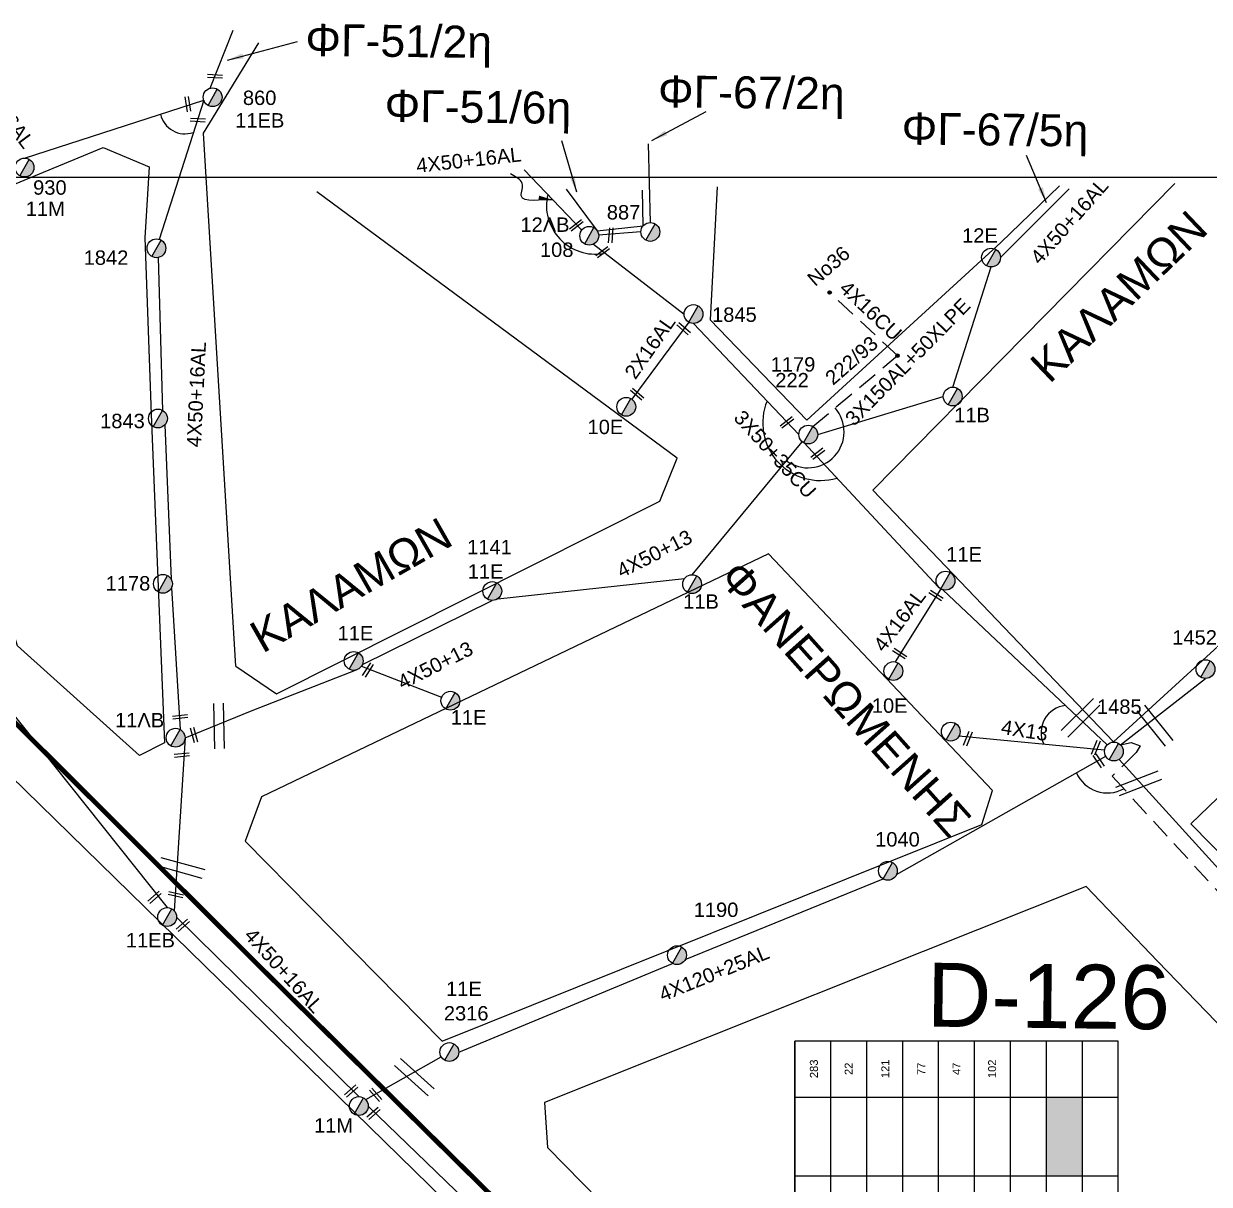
# Model space of a CAD drawing. Header units: millimetres. Extents: x 7657 to 9078, y 851 to 1875.
# Drawn here: x 8397.5 to 8546, y 1729.6 to 1874.9 of the extents above; entities that cross this region are included whole.
import ezdxf
from ezdxf.enums import TextEntityAlignment as Align

# ---------------------------------------------------------------- set-up
doc = ezdxf.new("R2010")
doc.units = ezdxf.units.MM
doc.linetypes.add('ACAD_ISO08W100', pattern=[36, 24, -3, 6, -3])
doc.linetypes.add('DASHED', pattern=[19.05, 12.7, -6.35])
for name, color, linetype in [('Eπιγραφές - Σχήματα', 7, 'Continuous'), ('Άγνωστα', 7, 'Continuous'), ('Ασφαλειοκιβώτια Χ.Τ 9 αναχωρήσεων', 7, 'Continuous'), ('Γέφυρες Εναέριου Δικτύου', 7, 'Continuous'), ('Γυμνά εναέρια ΧΤ (1Φ)   2x16AL', 7, 'Continuous'), ('Γυμνά εναέρια ΧΤ (3Φ)   3x50+35CU', 7, 'Continuous'), ('Γυμνά εναέρια ΧΤ (3Φ)   4x16AL', 7, 'Continuous'), ('Γυμνά εναέρια ΧΤ και ΦΟΠ (3Φ)   4x50+16AL', 7, 'Continuous'), ('Εναέρια παροχή ΧΤ 4x16', 7, 'SYN_LINE'), ('Επιγραφές - Σχήματα', 7, 'Continuous'), ('Καλώδια ΧΤ   3x150AL+50XLPE', 7, 'DASHED'), ('Μηχανική τομή', 7, 'Continuous'), ('Στύλος ΦΜ', 7, 'Continuous'), ('Στύλος ΦΜ @ 1', 7, 'Continuous'), ('Συνδέσεις', 7, 'Continuous'), ('Συνεστραμμένα ΧΤ   3x70+54.6+25 AL', 7, 'SYN_LINE'), ('Συνεστραμμένα ΧΤ   4x120+25 AL', 7, 'SYN_LINE'), ('Τομή', 7, 'Continuous'), ('Υπόβαθρο ΔΕΗ', 7, 'Continuous'), ('Υπόγεια Καλώδια Δικτύου ΧΤ   .15', 7, 'DASHED'), ('Υπόγεια καλώδια Παροχών ΧΤ   4x16CU', 7, 'DASHED')]:
    doc.layers.add(name, color=color, linetype=linetype)
doc.styles.get("Standard").update_dxf_attribs({"font": 'ARIAL.TTF'})
doc.linetypes.add('SYN_LINE', pattern='A,0.5,-0.0001,["/\\/\\/\\/",Standard,S=0.1,R=0,X=0,Y=-0.05],-0.25', length=0.7501)
doc.dimstyles.new('ISO-25', dxfattribs={"dimtxt": 2.5, "dimasz": 2.5, "dimexe": 1.25, "dimexo": 0.625, "dimtad": 1, "dimtxsty": 'Standard', "dimcen": 2.5, "dimaunit": 2, "dimazin": 0, "dimtfac": 1, "dimtmove": 0, "dimatfit": 3, "dimfxl": 1, "dimarcsym": 0})

# ---------------------------------------------------------------- blocks, each defined once
blk = doc.blocks.new('ΥΠΑΡΧΩΝ ΤΣΙΜΕΝΤΕΝΙΟΣ ΣΤΥΛΟΣ')
at = {"layer": 'Στύλος ΦΜ'}
blk.add_hatch(color=7, dxfattribs=at).paths.add_polyline_path([(-1.29, -2.28, 0.574793), (2.62, 0, 0.268822), (1.3, 2.27)])
at = {"layer": 'Στύλος ΦΜ', "color": 7}
blk.add_line((-1.29, -2.28), (1.3, 2.27), dxfattribs=at)
blk.add_circle((0, 0), 2.62, dxfattribs=at)
at = {"layer": 'Στύλος ΦΜ', "flags": 4}
for tag, p in [('ΑΡΙΘΜΟΣ', (-4.68, 8.05)), ('ΤΥΠΟΣ', (-4.91, 3.03))]:
    blk.add_attdef(tag, p, '', height=4, dxfattribs=at)
blk = doc.blocks.new('ΜΗΧΑΝΙΚΗ ΤΟΜΗ')
at = {"layer": 'Μηχανική τομή', "ltscale": 40}
for p, q in [((-1.89, 0.78), (1.89, 0.78)), ((1.89, 0), (-1.89, 0))]:
    blk.add_line(p, q, dxfattribs=at)
blk = doc.blocks.new('ΤΟΜΗ')
at = {"layer": 'Τομή', "ltscale": 40}
for p, q in [((-5.68, 0), (5.68, 0)), ((5.68, -2.33), (-5.68, -2.33))]:
    blk.add_line(p, q, dxfattribs=at)
blk = doc.blocks.new('_ΣΥΝΔΕΣΗ')
at = {"layer": 'Συνδέσεις', "linetype": 'SYN_LINE', "ltscale": 40}
blk.add_hatch(color=256, dxfattribs=at).paths.add_polyline_path([(0.5, -0.01, 1), (-0.5, -0.01, 1)])
at = {"layer": 'Συνδέσεις'}
blk.add_circle((0, -0.01), 0.5, dxfattribs=at)
blk = doc.blocks.new('ΑΣΦΑΛΕΙΟΚΙΒΩΤΙΟ ΥΠΟΣΤΑΘΜΟΥ 9 ΑΝΑΧΩΡΗΣΕΩΝ')
at = {"layer": 'Ασφαλειοκιβώτια Χ.Τ 9 αναχωρήσεων', "ltscale": 40}
for p, q in [((-23.8, 40.36), (24.02, 40.36)), ((-9.72, 40.36), (-9.72, -40.64)), ((9.94, 40.36), (9.94, -40.64)), ((-23.8, 31.36), (24.02, 31.36)), ((-23.8, 22.36), (24.02, 22.36)), ((-23.8, 13.36), (24.02, 13.36)), ((-23.8, 4.36), (24.02, 4.36)), ((-23.8, -4.64), (24.02, -4.64)), ((-23.8, -13.64), (24.02, -13.64)), ((-23.8, -22.64), (24.02, -22.64)), ((-23.8, -31.64), (24.02, -31.64))]:
    blk.add_line(p, q, dxfattribs=at)
at = {"layer": 'Ασφαλειοκιβώτια Χ.Τ 9 αναχωρήσεων'}
blk.add_lwpolyline([(-23.8, -40.64), (24.02, -40.64), (24.02, 40.36), (-23.8, 40.36)], close=True, dxfattribs=at)
for s, p in [('1', (-18.04, 36.75)), ('2', (-18.65, 27.6)), ('3', (-19.37, 18.53)), ('4', (-18.78, 10)), ('5', (-18, 0.93)), ('6', (-18.05, -7.79)), ('7', (-18.54, -16.51)), ('8', (-19.02, -25.82)), ('9', (-18.14, -35.11))]:
    blk.add_text(s, height=3.6, rotation=270, dxfattribs=at).set_placement(p)
at = {"layer": 'Ασφαλειοκιβώτια Χ.Τ 9 αναχωρήσεων', "ltscale": 40}
for tag, height, p in [('ΟΝΟΜΑ', 5, (-0.16, 44.31)), ('ΚΕΙΜΕΝΟ 1', 2, (17.06, 35.59)), ('ΚΕΙΜΕΝΟ 2', 2, (17.06, 26.88)), ('ΚΕΙΜΕΝΟ 3', 2, (17.06, 17.69)), ('ΚΕΙΜΕΝΟ 4', 2, (17.06, 8.71)), ('ΚΕΙΜΕΝΟ 5', 2, (17.06, -0.13)), ('ΚΕΙΜΕΝΟ 6', 2, (17.06, -9.05)), ('ΚΕΙΜΕΝΟ 7', 2, (17.06, -18.13)), ('ΚΕΙΜΕΝΟ 8', 2, (17.06, -26.85)), ('ΚΕΙΜΕΝΟ 9', 2, (17.06, -35.99)), ('ΣΧ', 2, (-0.1, -42.64))]:
    blk.add_attdef(tag, text='', height=height, dxfattribs=at).set_placement(p, align=Align.MIDDLE_CENTER)

msp = doc.modelspace()

# ---------------------------------------------------------------- hatches: boundary and pattern name
at = {"layer": 'Ασφαλειοκιβώτια Χ.Τ 9 αναχωρήσεων'}
h = msp.add_hatch(color=30, dxfattribs=at)
h.dxf.hatch_style = 1
h.paths.add_polyline_path([(8525.61, 1730.66), (8530.11, 1730.66), (8530.11, 1740.49), (8525.61, 1740.49)])

# ---------------------------------------------------------------- linework, layer by layer
at = {"layer": 'Άγνωστα', "color": 1, "ltscale": 0.2}
for points in [[(8475.73, 1859.86), (8475.98, 1850)], [(8474.83, 1848.82), (8469.54, 1848.42)]]:
    msp.add_lwpolyline(points, dxfattribs=at)
at = {"layer": 'Άγνωστα', "color": 27, "ltscale": 0.2}
for points in [[(8513.88, 1829.39), (8518.68, 1844.43)], [(8496.97, 1823.45), (8512.7, 1828.21)], [(8481.24, 1805.91), (8495.04, 1822.54)], [(8456.9, 1802.89), (8480.29, 1805.42)], [(8439.95, 1794.66), (8456.22, 1802.68)], [(8417.74, 1785.5), (8426.17, 1788.89), (8439.29, 1794.02)], [(8439.84, 1794.45), (8449.87, 1790.56)]]:
    msp.add_lwpolyline(points, dxfattribs=at)
at = {"layer": 'Άγνωστα', "color": 2, "ltscale": 0.2}
msp.add_lwpolyline([(8532.9, 1783.96), (8514.65, 1785.68)], dxfattribs=at)
at = {"layer": 'Άγνωστα', "color": 6, "ltscale": 0.2}
msp.add_lwpolyline([(8534.71, 1782.79), (8550.54, 1765.36)], dxfattribs=at)
at = {"layer": 'Γέφυρες Εναέριου Δικτύου'}
for points in [[(8414.68, 1863.57, 0.453173), (8418.75, 1861.28, -21.412282)], [(8463.16, 1853.51, 0.536141), (8470.16, 1846.13, 3.57689)], [(8490.63, 1827.65, 0.632392), (8499.36, 1818.01, -2.701424)], [(8493.07, 1820.17, 0.897978), (8499.15, 1826.79, -5.951173)], [(8528, 1789.53, 0.520833), (8525.27, 1784.68, -12.523069)], [(8529.36, 1781.12, 0.43991), (8535.29, 1779.11, 0.447617)]]:
    msp.add_lwpolyline(points, format="xyb", dxfattribs=at)
at = {"layer": 'Γυμνά εναέρια ΧΤ (1Φ)   2x16AL', "color": 2, "ltscale": 0.2}
msp.add_lwpolyline([(8480.84, 1837.52), (8473.7, 1827.88)], dxfattribs=at)
at = {"layer": 'Γυμνά εναέρια ΧΤ (3Φ)   3x50+35CU', "color": 2, "ltscale": 0.2}
for points in [[(8468.9, 1847.29), (8480.25, 1838.54)], [(8481.42, 1837.37), (8494.61, 1823.45)], [(8495.22, 1822.44), (8512.11, 1804.36)], [(8512.65, 1804.03), (8533.22, 1784.6)]]:
    msp.add_lwpolyline(points, dxfattribs=at)
at = {"layer": 'Γυμνά εναέρια ΧΤ (3Φ)   4x16AL', "color": 2, "ltscale": 0.2}
msp.add_lwpolyline([(8512.39, 1804.14), (8506.66, 1795)], dxfattribs=at)
at = {"layer": 'Γυμνά εναέρια ΧΤ και ΦΟΠ (3Φ)   4x50+16AL', "color": 1, "ltscale": 0.2}
for points in [[(8420.87, 1866.81), (8423.76, 1874.08)], [(8420.08, 1865.31), (8414.52, 1847.89)], [(8414.36, 1845.6), (8414.94, 1826.48)], [(8415.21, 1824.66), (8416, 1805.35)], [(8416.04, 1804.26), (8417.15, 1786.53)], [(8417.74, 1785.5), (8416.4, 1763.81)]]:
    msp.add_lwpolyline(points, dxfattribs=at)
at = {"layer": 'Γυμνά εναέρια ΧΤ και ΦΟΠ (3Φ)   4x50+16AL', "color": 2, "ltscale": 0.2}
msp.add_lwpolyline([(8467.42, 1849.04), (8460.23, 1856.6)], dxfattribs=at)
at = {"layer": 'Γυμνά εναέρια ΧΤ και ΦΟΠ (3Φ)   4x50+16AL', "color": 27, "ltscale": 0.2}
for points in [[(8519.86, 1845.61), (8528.46, 1854.2)], [(8534.89, 1784.61), (8545.53, 1792.91)]]:
    msp.add_lwpolyline(points, dxfattribs=at)
at = {"layer": 'Γυμνά εναέρια ΧΤ και ΦΟΠ (3Φ)   4x50+16AL', "color": 30, "ltscale": 0.2}
for points in [[(8383.06, 1804.89), (8415.51, 1764.23)], [(8416.68, 1763.05), (8439.51, 1740.57)], [(8440.69, 1739.39), (8465.01, 1715.88)]]:
    msp.add_lwpolyline(points, dxfattribs=at)
at = {"layer": 'Επιγραφές - Σχήματα'}
msp.add_lwpolyline([(7682.58, 1855.69), (8838.35, 1855.69), (8838.35, 851.26), (7682.58, 851.26)], close=True, dxfattribs=at)
at = {"layer": 'Καλώδια ΧΤ   3x150AL+50XLPE', "color": 27, "ltscale": 0.2}
msp.add_lwpolyline([(8496.37, 1824.47), (8506.96, 1833.33)], dxfattribs=at)
at = {"layer": 'Συνεστραμμένα ΧΤ   3x70+54.6+25 AL', "color": 1, "ltscale": 20}
msp.add_lwpolyline([(8397.65, 1858.06), (8420.08, 1865.31)], dxfattribs=at)
at = {"layer": 'Συνεστραμμένα ΧΤ   4x120+25 AL', "color": 5, "ltscale": 20}
for points in [[(8506.83, 1768.37), (8533.04, 1783.19)], [(8480.39, 1757.72), (8505.18, 1767.82)], [(8452.01, 1746.15), (8478.77, 1757.25)]]:
    msp.add_lwpolyline(points, dxfattribs=at)
at = {"layer": 'Συνεστραμμένα ΧΤ   4x120+25 AL', "color": 5, "ltscale": 10}
msp.add_lwpolyline([(8440.39, 1740.19), (8449.81, 1745.57)], dxfattribs=at)
at = {"layer": 'Υπόβαθρο ΔΕΗ', "ltscale": 0.2}
for points in [[(8424.12, 1794.44), (8420.05, 1861.2), (8427, 1872.49)], [(8380.92, 1848.41), (8407.5, 1859.39), (8413.27, 1856.96), (8412.69, 1848.07), (8413.51, 1826.01), (8415.17, 1784.87), (8412.03, 1783.28), (8396.78, 1797.01), (8380.92, 1848.41)], [(8484.36, 1854.48), (8483.49, 1837.82), (8495.62, 1825.26), (8519.92, 1847.49), (8527.25, 1854.59)], [(8608.89, 1855.37), (8572.8, 1821), (8552.92, 1802.26), (8534.01, 1784.99), (8503.87, 1816.48), (8541.7, 1854.89)], [(8424.12, 1794.44), (8429.18, 1791.01), (8477.22, 1815.13), (8479.36, 1820.51), (8434.24, 1853.83)], [(8465.48, 1854.17), (8469.36, 1848.97), (8475.11, 1849.58), (8475.05, 1854.04)], [(8648.91, 1818.05), (8649.38, 1813.9), (8627.41, 1791.46), (8594.13, 1758.14), (8574.18, 1743.74), (8543.68, 1774.71), (8569.55, 1799.57), (8590.07, 1819.19), (8648.91, 1818.05)], [(8449.95, 1747.53), (8517.51, 1774.62), (8518.87, 1778.91), (8490.81, 1808.51), (8427.31, 1778.12), (8425.29, 1772.54), (8449.95, 1747.53)], [(8495.83, 1700.89), (8520.63, 1712.03), (8545.56, 1723.11), (8558.71, 1729.04), (8560.25, 1736.09), (8539.52, 1757.51), (8530.59, 1766.86), (8462.76, 1739.84), (8463.12, 1734.19), (8495.83, 1700.89)]]:
    msp.add_lwpolyline(points, dxfattribs=at)
at = {"layer": 'Υπόβαθρο ΔΕΗ', "color": 1, "linetype": 'ACAD_ISO08W100', "ltscale": 0.4, "const_width": 0.6, "flags": 128}
msp.add_lwpolyline([(8282.52, 1743.31), (8382.91, 1799.35), (8384.97, 1798.86), (8426.02, 1757.92), (8491.26, 1693.48), (8512.14, 1705.06), (8533.36, 1636.4), (8550.22, 1600.66), (8565.53, 1582.51), (8583.11, 1568.8), (8608.29, 1550.66), (8596.12, 1477.76), (8631.51, 1425.84), (8641.14, 1419.18), (8666.37, 1417.22), (8692.34, 1412.98), (8718.45, 1404.44), (8740.41, 1394.67), (8764.37, 1383.62), (8795.6, 1366.9), (8812.52, 1355.17), (8826.52, 1342.5)], dxfattribs=at)
at = {"layer": 'Υπόβαθρο ΔΕΗ', "ltscale": 0.2}
msp.add_lwpolyline([(8349.25, 1779.21), (8377.75, 1792.38, -0.267284), (8384.56, 1791.76), (8480.17, 1698.34, -0.572406), (8478.82, 1692.9), (8445.38, 1677, -0.363435), (8438.67, 1678.73), (8410.08, 1707.86), (8378.17, 1740.13), (8360.79, 1757.36), (8347.78, 1770.37, -0.436583), (8349.25, 1779.21, 30.578952)], format="xyb", dxfattribs=at)
at = {"layer": 'Υπόγεια Καλώδια Δικτύου ΧΤ   .15', "color": 5, "ltscale": 0.2}
msp.add_lwpolyline([(8534.89, 1784.61), (8536.22, 1784.91), (8537.37, 1784.49), (8536.85, 1783.66), (8533.86, 1780.67), (8550.33, 1762.71), (8570.86, 1742.61), (8572.2, 1742.7)], dxfattribs=at)
at = {"layer": 'Υπόγεια καλώδια Παροχών ΧΤ   4x16CU', "color": 27, "ltscale": 0.2}
msp.add_lwpolyline([(8506.96, 1833.33), (8498.46, 1841.23)], dxfattribs=at)

# ---------------------------------------------------------------- block references
at = {"layer": 'Ασφαλειοκιβώτια Χ.Τ 9 αναχωρήσεων'}
ref = msp.add_blockref('ΑΣΦΑΛΕΙΟΚΙΒΩΤΙΟ ΥΠΟΣΤΑΘΜΟΥ 9 ΑΝΑΧΩΡΗΣΕΩΝ', (8514.29, 1735.52), dxfattribs=dict(at, xscale=0.5, yscale=0.5, zscale=0.5, rotation=90))
ref.add_attrib('ΚΕΙΜΕΝΟ 2', '22', dxfattribs={"ltscale": 40, "height": 1, "rotation": 90}).set_placement((8500.85, 1744.05), align=Align.MIDDLE_CENTER)
ref.add_attrib('ΚΕΙΜΕΝΟ 1', '283', dxfattribs={"ltscale": 40, "height": 1, "rotation": 90}).set_placement((8496.49, 1744.05), align=Align.MIDDLE_CENTER)
ref.add_attrib('ΚΕΙΜΕΝΟ 3', '121', dxfattribs={"ltscale": 40, "height": 1, "rotation": 90}).set_placement((8505.44, 1744.05), align=Align.MIDDLE_CENTER)
ref.add_attrib('ΚΕΙΜΕΝΟ 4', '77', dxfattribs={"ltscale": 40, "height": 1, "rotation": 90}).set_placement((8509.93, 1744.05), align=Align.MIDDLE_CENTER)
ref.add_attrib('ΚΕΙΜΕΝΟ 5', '47', dxfattribs={"ltscale": 40, "height": 1, "rotation": 90}).set_placement((8514.35, 1744.05), align=Align.MIDDLE_CENTER)
ref.add_attrib('ΚΕΙΜΕΝΟ 6', '102', dxfattribs={"ltscale": 40, "height": 1, "rotation": 90}).set_placement((8518.81, 1744.05), align=Align.MIDDLE_CENTER)
at = {"layer": 'Μηχανική τομή'}
for p, xscale, yscale, zscale, rotation in [((8421.5, 1868.51), 0.4999999999999994, 0.4999999999999994, 0.4999999999999994, 177.0566614142068), ((8418.3, 1864.86), 0.4999999999999994, 0.4999999999999994, 0.4999999999999994, 98.9385527693589), ((8419.36, 1863.01), 0.4999999999999994, 0.4999999999999994, 0.4999999999999994, 177.0566614142068), ((8466.86, 1849.49), 0.4999999999999996, 0.4999999999999996, 0.4999999999999996, 37.41649468163049), ((8471.24, 1848.38), 0.4999999999999996, 0.4999999999999996, 0.4999999999999996, 85.94641522742604), ((8470.16, 1846.13), 0.4999999999999996, 0.4999999999999996, 0.4999999999999996, 37.41649468163049), ((8480.05, 1836.56), 0.4999999999999996, 0.4999999999999996, 0.4999999999999996, 319.3395393642817), ((8474.23, 1828.36), 0.4999999999999996, 0.4999999999999996, 0.4999999999999996, 319.3395393642817), ((8493.24, 1824.81), 0.4999999999999996, 0.4999999999999996, 0.4999999999999996, 37.41649468163049), ((8497.11, 1820.89), 0.4999999999999996, 0.4999999999999996, 0.4999999999999996, 37.41649468163049), ((8511.9, 1803.47), 0.4999999999999996, 0.4999999999999996, 0.4999999999999996, 147.068092579234), ((8507.34, 1796.2), 0.4999999999999996, 0.4999999999999996, 0.4999999999999996, 147.068092579234), ((8440.8, 1793.87), 0.4999999999999996, 0.4999999999999996, 0.4999999999999996, 56.91547769953535), ((8417.16, 1787.92), 0.4999999999999994, 0.4999999999999994, 0.4999999999999994, 6.298328791841318), ((8418.69, 1785.79), 0.4999999999999996, 0.4999999999999996, 0.4999999999999996, 285.2310913527664), ((8515.94, 1785.3), 0.4999999999999996, 0.4999999999999996, 0.4999999999999996, 68.09227391030115), ((8531.99, 1784.18), 0.4999999999999996, 0.4999999999999996, 0.4999999999999996, 68.09227391030115), ((8417.37, 1783.13), 0.4999999999999996, 0.4999999999999996, 0.4999999999999996, 5.294709223014676), ((8532.32, 1782.72), 0.4999999999999996, 0.4999999999999996, 0.4999999999999996, 124.0461369551525), ((8414.06, 1765.37), 0.4999999999999994, 0.4999999999999994, 0.4999999999999994, 41.33114573219165), ((8416.54, 1765.66), 0.4999999999999996, 0.4999999999999996, 0.4999999999999996, 346.9464711424578), ((8417.61, 1761.86), 0.4999999999999996, 0.4999999999999996, 0.4999999999999996, 41.33114573219162), ((8438.66, 1741.13), 0.4999999999999996, 0.4999999999999996, 0.4999999999999996, 41.33114573219162), ((8441.75, 1740.91), 0.4999999999999996, 0.4999999999999996, 0.4999999999999996, 131.3061732675164), ((8441.48, 1738.35), 0.4999999999999996, 0.4999999999999996, 0.4999999999999996, 41.33114573219162)]:
    msp.add_blockref('ΜΗΧΑΝΙΚΗ ΤΟΜΗ', p, dxfattribs=dict(at, xscale=xscale, yscale=yscale, zscale=zscale, rotation=rotation))
at = {"layer": 'Στύλος ΦΜ @ 1', "ltscale": 40}
ref = msp.add_blockref('ΥΠΑΡΧΩΝ ΤΣΙΜΕΝΤΕΝΙΟΣ ΣΤΥΛΟΣ', (8421.2, 1865.68), dxfattribs=dict(at, xscale=0.4499999999998181, yscale=0.4499999999998181, zscale=0.4499999999998181))
ref.add_attrib('ΤΥΠΟΣ', '860', (8424.99, 1864.71), dxfattribs={"layer": 'Στύλος ΦΜ', "height": 1.8, "flags": 4})
ref.add_attrib('ΑΡΙΘΜΟΣ', '11EB', (8424.03, 1861.89), dxfattribs={"layer": 'Στύλος ΦΜ', "height": 1.8, "flags": 4})
ref = msp.add_blockref('ΥΠΑΡΧΩΝ ΤΣΙΜΕΝΤΕΝΙΟΣ ΣΤΥΛΟΣ', (8397.65, 1856.88), dxfattribs=dict(at, xscale=0.4499999999998181, yscale=0.4499999999998181, zscale=0.4499999999998181))
ref.add_attrib('ΤΥΠΟΣ', '930', (8398.72, 1853.48), dxfattribs={"layer": 'Στύλος ΦΜ', "height": 1.8, "flags": 4})
ref.add_attrib('ΑΡΙΘΜΟΣ', '11M', (8397.8, 1850.82), dxfattribs={"layer": 'Στύλος ΦΜ', "height": 1.8, "flags": 4})
ref = msp.add_blockref('ΥΠΑΡΧΩΝ ΤΣΙΜΕΝΤΕΝΙΟΣ ΣΤΥΛΟΣ', (8476.01, 1848.82), dxfattribs=dict(at, xscale=0.4499999999998181, yscale=0.4499999999998181, zscale=0.4499999999998181))
ref.add_attrib('ΤΥΠΟΣ', '887', (8470.56, 1850.38), dxfattribs={"layer": 'Στύλος ΦΜ', "height": 1.8, "flags": 4})
ref = msp.add_blockref('ΥΠΑΡΧΩΝ ΤΣΙΜΕΝΤΕΝΙΟΣ ΣΤΥΛΟΣ', (8468.37, 1848.34), dxfattribs=dict(at, xscale=0.4499999999998181, yscale=0.4499999999998181, zscale=0.4499999999998181))
ref.add_attrib('ΤΥΠΟΣ', '108', (8462.19, 1845.69), dxfattribs={"layer": 'Στύλος ΦΜ', "height": 1.8, "flags": 4})
ref.add_attrib('ΑΡΙΘΜΟΣ', '12ΛB', (8459.74, 1848.83), dxfattribs={"layer": 'Στύλος ΦΜ', "height": 1.8, "flags": 4})
ref = msp.add_blockref('ΥΠΑΡΧΩΝ ΤΣΙΜΕΝΤΕΝΙΟΣ ΣΤΥΛΟΣ', (8518.68, 1845.61), dxfattribs=dict(at, xscale=0.4499999999998181, yscale=0.4499999999998181, zscale=0.4499999999998181))
ref.add_attrib('ΤΥΠΟΣ', '12E', (8515.05, 1847.47), dxfattribs={"layer": 'Στύλος ΦΜ', "height": 1.8, "flags": 4})
ref = msp.add_blockref('ΥΠΑΡΧΩΝ ΤΣΙΜΕΝΤΕΝΙΟΣ ΣΤΥΛΟΣ', (8414.16, 1846.77), dxfattribs=dict(at, xscale=0.4499999999998181, yscale=0.4499999999998181, zscale=0.4499999999998181))
ref.add_attrib('ΤΥΠΟΣ', '1842', (8405.05, 1844.7), dxfattribs={"layer": 'Στύλος ΦΜ', "height": 1.8, "flags": 4})
ref = msp.add_blockref('ΥΠΑΡΧΩΝ ΤΣΙΜΕΝΤΕΝΙΟΣ ΣΤΥΛΟΣ', (8481.42, 1838.54), dxfattribs=dict(at, xscale=0.4499999999998181, yscale=0.4499999999998181, zscale=0.4499999999998181))
ref.add_attrib('ΤΥΠΟΣ', '1845', (8483.74, 1837.56), dxfattribs={"layer": 'Στύλος ΦΜ', "height": 1.8, "flags": 4})
ref = msp.add_blockref('ΥΠΑΡΧΩΝ ΤΣΙΜΕΝΤΕΝΙΟΣ ΣΤΥΛΟΣ', (8495.79, 1823.45), dxfattribs=dict(at, xscale=0.4499999999998181, yscale=0.4499999999998181, zscale=0.4499999999998181))
ref.add_attrib('ΤΥΠΟΣ', '1179', (8491.08, 1831.34), dxfattribs={"layer": 'Στύλος ΦΜ', "height": 1.8, "flags": 4})
ref.add_attrib('ΑΡΙΘΜΟΣ', '222', (8491.66, 1829.36), dxfattribs={"layer": 'Στύλος ΦΜ', "height": 1.8, "flags": 4})
ref = msp.add_blockref('ΥΠΑΡΧΩΝ ΤΣΙΜΕΝΤΕΝΙΟΣ ΣΤΥΛΟΣ', (8513.88, 1828.21), dxfattribs=dict(at, xscale=0.4499999999998181, yscale=0.4499999999998181, zscale=0.4499999999998181))
ref.add_attrib('ΤΥΠΟΣ', '11B', (8514.06, 1825), dxfattribs={"layer": 'Στύλος ΦΜ', "height": 1.8, "flags": 4})
ref = msp.add_blockref('ΥΠΑΡΧΩΝ ΤΣΙΜΕΝΤΕΝΙΟΣ ΣΤΥΛΟΣ', (8473, 1826.93), dxfattribs=dict(at, xscale=0.4499999999998181, yscale=0.4499999999998181, zscale=0.4499999999998181))
ref.add_attrib('ΤΥΠΟΣ', '10E', (8468.15, 1823.51), dxfattribs={"layer": 'Στύλος ΦΜ', "height": 1.8, "flags": 4})
ref = msp.add_blockref('ΥΠΑΡΧΩΝ ΤΣΙΜΕΝΤΕΝΙΟΣ ΣΤΥΛΟΣ', (8414.35, 1825.46), dxfattribs=dict(at, xscale=0.4499999999998181, yscale=0.4499999999998181, zscale=0.4499999999998181))
ref.add_attrib('ΤΥΠΟΣ', '1843', (8407.11, 1824.25), dxfattribs={"layer": 'Στύλος ΦΜ', "height": 1.8, "flags": 4})
ref = msp.add_blockref('ΥΠΑΡΧΩΝ ΤΣΙΜΕΝΤΕΝΙΟΣ ΣΤΥΛΟΣ', (8456.22, 1803.86), dxfattribs=dict(at, xscale=0.4499999999998181, yscale=0.4499999999998181, zscale=0.4499999999998181))
ref.add_attrib('ΤΥΠΟΣ', '1141', (8453.07, 1808.47), dxfattribs={"layer": 'Στύλος ΦΜ', "height": 1.8, "flags": 4})
ref.add_attrib('ΑΡΙΘΜΟΣ', '11E', (8453.14, 1805.41), dxfattribs={"layer": 'Στύλος ΦΜ', "height": 1.8, "flags": 4})
ref = msp.add_blockref('ΥΠΑΡΧΩΝ ΤΣΙΜΕΝΤΕΝΙΟΣ ΣΤΥΛΟΣ', (8512.97, 1805.16), dxfattribs=dict(at, xscale=0.4499999999998181, yscale=0.4499999999998181, zscale=0.4499999999998181))
ref.add_attrib('ΤΥΠΟΣ', '11E', (8513.06, 1807.56), dxfattribs={"layer": 'Στύλος ΦΜ', "height": 1.8, "flags": 4})
ref = msp.add_blockref('ΥΠΑΡΧΩΝ ΤΣΙΜΕΝΤΕΝΙΟΣ ΣΤΥΛΟΣ', (8414.98, 1804.77), dxfattribs=dict(at, xscale=0.4499999999998181, yscale=0.4499999999998181, zscale=0.4499999999998181))
ref.add_attrib('ΤΥΠΟΣ', '1178', (8407.8, 1803.93), dxfattribs={"layer": 'Στύλος ΦΜ', "height": 1.8, "flags": 4})
ref = msp.add_blockref('ΥΠΑΡΧΩΝ ΤΣΙΜΕΝΤΕΝΙΟΣ ΣΤΥΛΟΣ', (8481.24, 1804.73), dxfattribs=dict(at, xscale=0.4499999999998181, yscale=0.4499999999998181, zscale=0.4499999999998181))
ref.add_attrib('ΤΥΠΟΣ', '11B', (8480.12, 1801.65), dxfattribs={"layer": 'Στύλος ΦΜ', "height": 1.8, "flags": 4})
ref = msp.add_blockref('ΥΠΑΡΧΩΝ ΤΣΙΜΕΝΤΕΝΙΟΣ ΣΤΥΛΟΣ', (8438.86, 1795.11), dxfattribs=dict(at, xscale=0.4499999999998181, yscale=0.4499999999998181, zscale=0.4499999999998181))
ref.add_attrib('ΤΥΠΟΣ', '11E', (8436.85, 1797.69), dxfattribs={"layer": 'Στύλος ΦΜ', "height": 1.8, "flags": 4})
ref = msp.add_blockref('ΥΠΑΡΧΩΝ ΤΣΙΜΕΝΤΕΝΙΟΣ ΣΤΥΛΟΣ', (8545.53, 1794.09), dxfattribs=dict(at, xscale=0.4499999999998181, yscale=0.4499999999998181, zscale=0.4499999999998181))
ref.add_attrib('ΤΥΠΟΣ', '1452', (8541.37, 1797.16), dxfattribs={"layer": 'Στύλος ΦΜ', "height": 1.8, "flags": 4})
ref = msp.add_blockref('ΥΠΑΡΧΩΝ ΤΣΙΜΕΝΤΕΝΙΟΣ ΣΤΥΛΟΣ', (8506.44, 1793.85), dxfattribs=dict(at, xscale=0.4499999999998181, yscale=0.4499999999998181, zscale=0.4499999999998181))
ref.add_attrib('ΤΥΠΟΣ', '10E', (8503.75, 1788.62), dxfattribs={"layer": 'Στύλος ΦΜ', "height": 1.8, "flags": 4})
ref = msp.add_blockref('ΥΠΑΡΧΩΝ ΤΣΙΜΕΝΤΕΝΙΟΣ ΣΤΥΛΟΣ', (8450.97, 1790.13), dxfattribs=dict(at, xscale=0.4499999999998181, yscale=0.4499999999998181, zscale=0.4499999999998181))
ref.add_attrib('ΤΥΠΟΣ', '11E', (8451.01, 1787.15), dxfattribs={"layer": 'Στύλος ΦΜ', "height": 1.8, "flags": 4})
ref = msp.add_blockref('ΥΠΑΡΧΩΝ ΤΣΙΜΕΝΤΕΝΙΟΣ ΣΤΥΛΟΣ', (8534.06, 1783.77), dxfattribs=dict(at, xscale=0.4499999999998181, yscale=0.4499999999998181, zscale=0.4499999999998181))
ref.add_attrib('ΤΥΠΟΣ', '1485', (8531.94, 1788.49), dxfattribs={"layer": 'Στύλος ΦΜ', "height": 1.8, "flags": 4})
ref = msp.add_blockref('ΥΠΑΡΧΩΝ ΤΣΙΜΕΝΤΕΝΙΟΣ ΣΤΥΛΟΣ', (8416.56, 1785.5), dxfattribs=dict(at, xscale=0.4499999999998181, yscale=0.4499999999998181, zscale=0.4499999999998181))
ref.add_attrib('ΤΥΠΟΣ', '11ΛB', (8408.98, 1786.8), dxfattribs={"layer": 'Στύλος ΦΜ', "height": 1.8, "flags": 4})
at = {"layer": 'Στύλος ΦΜ @ 1', "ltscale": 40, "xscale": 0.4499999999998181, "yscale": 0.4499999999998181, "zscale": 0.4499999999998181}
msp.add_blockref('ΥΠΑΡΧΩΝ ΤΣΙΜΕΝΤΕΝΙΟΣ ΣΤΥΛΟΣ', (8513.63, 1786.26), dxfattribs=at)
at = {"layer": 'Στύλος ΦΜ @ 1', "ltscale": 40}
ref = msp.add_blockref('ΥΠΑΡΧΩΝ ΤΣΙΜΕΝΤΕΝΙΟΣ ΣΤΥΛΟΣ', (8505.76, 1768.84), dxfattribs=dict(at, xscale=0.4499999999998181, yscale=0.4499999999998181, zscale=0.4499999999998181))
ref.add_attrib('ΤΥΠΟΣ', '1040', (8504.16, 1771.88), dxfattribs={"layer": 'Στύλος ΦΜ', "height": 1.8, "flags": 4})
ref = msp.add_blockref('ΥΠΑΡΧΩΝ ΤΣΙΜΕΝΤΕΝΙΟΣ ΣΤΥΛΟΣ', (8415.51, 1763.05), dxfattribs=dict(at, xscale=0.4499999999998181, yscale=0.4499999999998181, zscale=0.4499999999998181))
ref.add_attrib('ΤΥΠΟΣ', '11EB', (8410.33, 1759.25), dxfattribs={"layer": 'Στύλος ΦΜ', "height": 1.8, "flags": 4})
ref = msp.add_blockref('ΥΠΑΡΧΩΝ ΤΣΙΜΕΝΤΕΝΙΟΣ ΣΤΥΛΟΣ', (8479.35, 1758.28), dxfattribs=dict(at, xscale=0.4499999999998181, yscale=0.4499999999998181, zscale=0.4499999999998181))
ref.add_attrib('ΤΥΠΟΣ', '1190', (8481.44, 1763.06), dxfattribs={"layer": 'Στύλος ΦΜ', "height": 1.8, "flags": 4})
ref = msp.add_blockref('ΥΠΑΡΧΩΝ ΤΣΙΜΕΝΤΕΝΙΟΣ ΣΤΥΛΟΣ', (8450.84, 1746.15), dxfattribs=dict(at, xscale=0.4499999999998181, yscale=0.4499999999998181, zscale=0.4499999999998181))
ref.add_attrib('ΤΥΠΟΣ', '2316', (8450.15, 1750.1), dxfattribs={"layer": 'Στύλος ΦΜ', "height": 1.8, "flags": 4})
ref.add_attrib('ΑΡΙΘΜΟΣ', '11E', (8450.43, 1753.17), dxfattribs={"layer": 'Στύλος ΦΜ', "height": 1.8, "flags": 4})
ref = msp.add_blockref('ΥΠΑΡΧΩΝ ΤΣΙΜΕΝΤΕΝΙΟΣ ΣΤΥΛΟΣ', (8439.51, 1739.39), dxfattribs=dict(at, xscale=0.4499999999998181, yscale=0.4499999999998181, zscale=0.4499999999998181))
ref.add_attrib('ΤΥΠΟΣ', '11M', (8433.9, 1736.06), dxfattribs={"layer": 'Στύλος ΦΜ', "height": 1.8, "flags": 4})
at = {"layer": 'Συνδέσεις', "xscale": 0.4499999999998181, "yscale": 0.4499999999998181, "zscale": 0.4499999999998181}
for p in [(8498.46, 1841.24), (8506.96, 1833.33)]:
    msp.add_blockref('_ΣΥΝΔΕΣΗ', p, dxfattribs=at)
at = {"layer": 'Τομή'}
for p, xscale, yscale, zscale, rotation in [((8422.57, 1786.97), 0.4999999999999999, 0.4999999999999999, 0.4999999999999999, 271.445768058032), ((8529.48, 1788.4), 0.4999999999999997, 0.4999999999999997, 0.4999999999999997, 45.043854411859), ((8539.66, 1787.37), 0.4999999999999996, 0.4999999999999996, 0.4999999999999996, 308.8718170117924), ((8536.94, 1780.33), 0.4999999999999997, 0.4999999999999997, 0.4999999999999997, 21.41019616108098), ((8417.47, 1769.77), 0.4999999999999998, 0.4999999999999998, 0.4999999999999998, 344.622231403742), ((8446.85, 1743.45), 0.4999999999999997, 0.4999999999999997, 0.4999999999999997, 318.0190738465616)]:
    msp.add_blockref('ΤΟΜΗ', p, dxfattribs=dict(at, xscale=xscale, yscale=yscale, zscale=zscale, rotation=rotation))

# ---------------------------------------------------------------- texts
at = {"layer": 'Eπιγραφές - Σχήματα', "width": 40.8874, "attachment_point": 1}
for s, insert, char_height, rotation in [('ΦΓ-51/2η', (8432.84, 1874.87), 4, 359.3062), ('ΦΓ-67/2η', (8477, 1868.43), 4, 359.3062), ('ΦΓ-51/6η', (8442.76, 1866.62), 4, 359.3062), ('ΦΓ-67/5η', (8507.51, 1863.78), 4, 359.3062), ('ΚΑΛΑΜΩΝ', (8523.23, 1832.6), 4, 43.6691), ('ΚΑΛΑΜΩΝ', (8425.46, 1799.47), 4, 29.6983), ('ΦΑΝΕΡΩΜΕΝΗΣ', (8487.39, 1808.07), 4, 311.6974), ('D-126', (8510.7, 1757.34), 8, 359.3062)]:
    msp.add_mtext(s, dxfattribs=dict(at, insert=insert, char_height=char_height, rotation=rotation))
at = {"layer": 'Eπιγραφές - Σχήματα', "char_height": 1.8, "attachment_point": 1}
for s, insert, rotation in [('No36', (8495.47, 1843.26), 40.995), ('222/93', (8497.71, 1830.9), 40.995), ('4X50+13', (8471.59, 1807.06), 26.7557), ('4X50+13', (8444.14, 1793.09), 26.7557), ('4X13', (8520.12, 1787.77), 351.0147)]:
    msp.add_mtext_dynamic_manual_height_columns(s, width=11.4428, gutter_width=12.5, heights=[0], dxfattribs=dict(at, insert=insert, rotation=rotation))
at = {"layer": 'Γυμνά εναέρια ΧΤ (1Φ)   2x16AL', "color": 7, "insert": (8472.66, 1831.27), "char_height": 1.8, "width": 168.3718, "attachment_point": 1, "rotation": 55.0274}
msp.add_mtext('2X16AL', dxfattribs=at)
at = {"layer": 'Γυμνά εναέρια ΧΤ (3Φ)   3x50+35CU', "color": 7, "insert": (8487.66, 1826.68), "char_height": 1.8, "width": 168.3718, "attachment_point": 1, "rotation": 312.4021}
msp.add_mtext('3X50+35CU', dxfattribs=at)
at = {"layer": 'Γυμνά εναέρια ΧΤ (3Φ)   4x16AL', "color": 7, "insert": (8503.81, 1797.19), "char_height": 1.8, "width": 168.3718, "attachment_point": 1, "rotation": 52.9989}
msp.add_mtext('4X16AL', dxfattribs=at)
at = {"layer": 'Γυμνά εναέρια ΧΤ και ΦΟΠ (3Φ)   4x50+16AL', "color": 7, "char_height": 1.8, "width": 168.3718, "attachment_point": 1}
for insert, rotation in [((8446.6, 1858), 6.3269), ((8523.44, 1845.8), 48.6723), ((8417.93, 1821.92), 87.2078), ((8426.37, 1761.87), 312.0356)]:
    msp.add_mtext('4X50+16AL', dxfattribs=dict(at, insert=insert, rotation=rotation))
at = {"layer": 'Εναέρια παροχή ΧΤ 4x16', "color": 7, "insert": (8393.65, 1867.33), "char_height": 1.8, "width": 168.3718, "attachment_point": 1, "rotation": 306.668}
msp.add_mtext('4X16AL', dxfattribs=at)
at = {"layer": 'Καλώδια ΧΤ   3x150AL+50XLPE', "color": 7, "insert": (8508.25, 1832.55), "char_height": 1.8, "width": 27.8484, "attachment_point": 5, "rotation": 45.5573}
msp.add_mtext('3X150AL+50XLPE', dxfattribs=at)
at = {"layer": 'Συνεστραμμένα ΧΤ   4x120+25 AL', "color": 7, "insert": (8476.88, 1754.11), "char_height": 1.8, "width": 168.3718, "attachment_point": 1, "rotation": 22.1381}
msp.add_mtext('4X120+25AL', dxfattribs=at)
at = {"layer": 'Υπόγεια καλώδια Παροχών ΧΤ   4x16CU', "color": 7, "insert": (8500.78, 1842.89), "char_height": 1.8, "width": 168.3718, "attachment_point": 1, "rotation": 316.5955}
msp.add_mtext('4X16CU', dxfattribs=at)

# ---------------------------------------------------------------- leaders
at = {"layer": 'Eπιγραφές - Σχήματα', "path_type": 1}
msp.add_leader([(8463.82, 1852.82), (8459.85, 1853.37), (8459.98, 1854.9), (8458.49, 1856.11)], dimstyle='ISO-25', override={"dimasz": 1.8, "dimtad": 0}, dxfattribs=at)
at = {"layer": 'Επιγραφές - Σχήματα', "ltscale": 40}
for points in [[(8423.05, 1870.33), (8431.83, 1872.65)], [(8476.2, 1860.27), (8483, 1863.9)], [(8466.79, 1853.81), (8464.93, 1860.21)], [(8525.64, 1852.45), (8523.1, 1858.4)]]:
    msp.add_leader(points, dimstyle='ISO-25', override={"dimasz": 2, "dimtad": 0}, dxfattribs=at)

doc.saveas('drawing.dxf')
